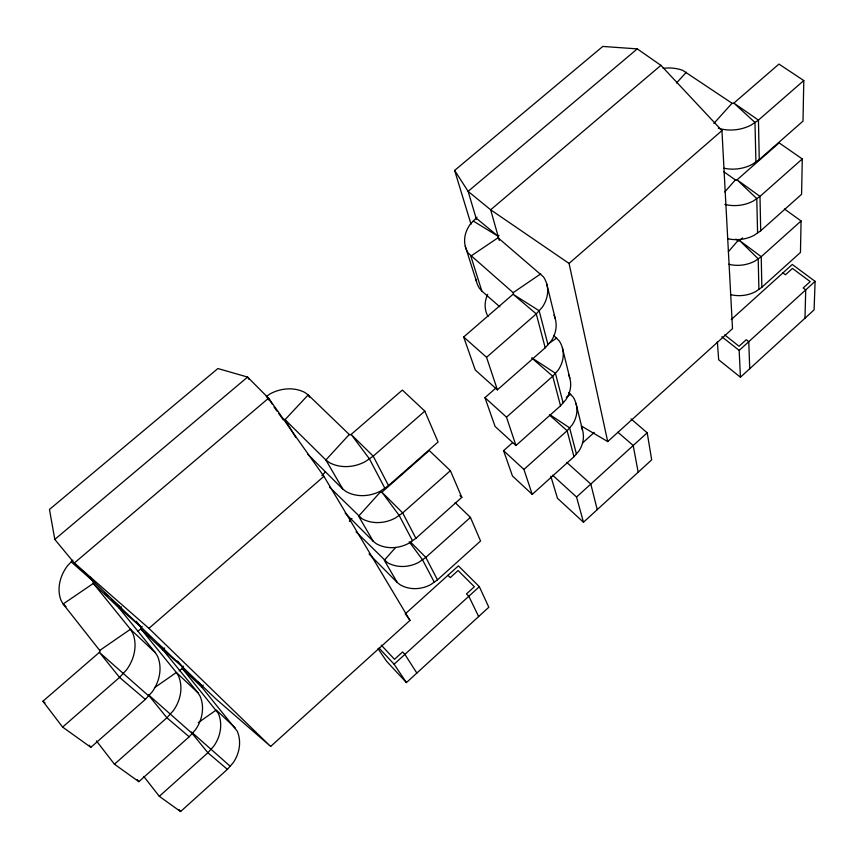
<?xml version="1.0" encoding="UTF-8"?>
<svg xmlns="http://www.w3.org/2000/svg" width="858" height="858" viewBox="0 0 858 858"><rect width="100%" height="100%" fill="white"/><g stroke="black" fill="none" stroke-linecap="round" stroke-linejoin="round"><path stroke-width="1.29" d="M784.437 208.998L801.072 220.978L800.46 252.456L761.85 287.28L755.737 291.548A29.891 24.625 -5.5 0 1 730.448 294.584M723.616 171.611L735.36 179.933A1.212 0.965 -6.9 0 0 737.065 179.837L779.118 142.857L802.273 158.955L801.587 194.305L760.703 230.781L754.225 235.264A31.66 25.526 -6.4 0 1 727.445 238.631M663.159 68.361A34.449 26.566 -10.2 0 1 682.689 70.335L732.046 103.239A1.298 1.008 -7.8 0 0 733.88 103.11L778.957 64.082L803.796 80.555L803.002 121.117L759.255 159.599L752.316 164.35A33.88 26.577 -7.3 0 1 724.066 168.243M804.986 318.2L805.716 289.897L803.163 287.988L810.199 281.596L792.46 268.436L785.445 274.764L782.936 272.898M731.252 319.551L792.277 264.468L815.1 281.37L814.092 309.877L740.433 377.22L718.661 359.759L717.374 341.688M512.569 442.685L503.582 450.686L512.473 476.008L532.239 494.38L573.981 456.724L578.978 450.933A30.352 26.695 -15.4 0 0 581.402 426.994M728.378 251.684L737.977 240.637A1.148 0.933 -6 0 0 739.596 240.551L742.567 237.902M495.956 387.998L484.963 397.662L495.066 426.426L515.958 445.527L560.531 405.791L565.872 399.699A32.293 27.853 -16 0 0 568.564 374.635M143.736 776.404L159.309 796.331L180.577 811.561L227.37 769.358L233.14 762.805A33.13 28.957 -50.2 0 0 237.258 731.209L202.102 687.505L182.379 668.629A1.233 1.062 -45.3 0 1 182.625 666.998L183.548 666.183M724.763 191.945L735.36 179.933M395.667 547.436L384.298 560.274L397.265 582.528L400.321 584.899A31.038 27.928 -29.3 0 0 430.791 584.566L437.473 579.858L480.555 541.001L470.431 517.406L455.169 502.649M476.994 217.224L470.248 224.249A35.017 28.443 -16.9 0 0 468.221 253.142L513.148 292.664A1.33 1.105 -16.7 0 1 513.063 294.251L463.674 337.012L475.246 369.98L497.404 389.843L545.216 347.801L550.954 341.355A34.513 29.086 -16.4 0 0 553.957 315.101M96.418 740.883L114.446 764.21L138.835 781.67L189.189 736.786L195.399 729.836A35.392 30.438 -48.3 0 0 200.193 696.428L198.037 692.867L163.438 650.503L140.937 628.968A1.319 1.115 -43.8 0 1 141.216 627.252L142.213 626.383M349.335 521.374L351.93 518.489M713.877 123.455L732.046 103.239M155.459 652.799L130.459 629.268L99.721 650.439A1.459 1.223 -45.5 0 1 99.389 652.348L42.9 701.254L62.613 727.091L90.862 747.318L145.345 699.409L152.091 691.988A37.999 32.046 -46.5 0 0 157.711 656.552L155.459 652.799L119.23 608.204L93.329 583.419A1.416 1.169 -42.3 0 1 93.661 581.595L89.489 576.555M321.836 475.74L325.397 471.846M349.26 434.491L325.879 459.985L342.857 489.135L346.267 491.698A35.414 30.62 -28 0 0 380.845 490.905L388.513 485.596L438.073 442.009L424.817 411.132L402.37 390.079L351.126 434.438A1.362 1.158 -27.7 0 1 349.26 434.491L308.194 394.905L304.794 392.449A36.347 30.448 -30.2 0 0 270.399 393.693L266.366 396.417L269.433 400.654M676.479 83.012L686.368 72.233M121.353 606.842L119.841 608.472L141.216 627.252L136.208 621.246M72.833 560.167L67.643 565.604A38.342 31.585 -42.3 0 0 60.982 600.268L63.127 604.011L99.721 650.439M377.992 648.627L386.561 661.228L406.424 682.582L488.813 607.25L479.343 586.69L458.408 565.872L405.276 613.845M550.815 476.211L557.464 498.273L583.472 522.232L651.683 459.856L647.2 432.797L630.995 418.897M583.472 522.232L576.544 497.029L647.2 432.797M406.424 682.582L394.101 664.21L479.343 586.69M740.433 377.22L739.167 350.418L815.1 281.37M270.656 746.449L409.995 620.409L323.906 476.34L268.586 398.187L247.587 377.07L217.889 368.532L49.474 509.459L54.794 539.414L74.303 563.009L215.379 698.444L270.656 746.449L148.906 628.356L74.303 563.009L268.586 398.187L272.05 403.893M581.252 425.954L607.7 441.58L732.518 328.668L721.943 130.609L660.917 65.358L637.29 48.885L602.799 46.439L454.633 170.42L471.031 224.206M582.475 443.018L594.219 432.443M159.309 796.331L207.915 752.756L213.899 745.999A34.277 29.719 -49.2 0 0 218.361 713.47L182.379 668.629L179.118 670.902M470.431 517.406L425.815 557.41L418.897 562.258A32.078 28.604 -28.9 0 1 387.441 562.687L356.07 531.831M532.239 494.38L523.927 469.444L567.117 430.716L572.286 424.774A31.338 27.295 -15.7 0 0 573.144 397.093L568.672 392.46M801.072 220.978L761.228 256.692L754.911 261.079A30.845 25.129 -6 0 1 728.828 264.296M415.894 538.32L461.819 497.35L450.375 470.677L429.257 450.525L381.896 492.181A1.266 1.105 -28.3 0 1 380.158 492.224L358.612 516.184L373.284 541.366L376.49 543.822A32.969 29.151 -28.6 0 0 408.783 543.296L415.894 538.32L402.692 512.912L381.896 492.181L399.142 515.379L412.473 540.712M202.102 687.505A1.19 1.04 -46.2 0 1 202.338 685.917L203.228 685.134M114.446 764.21L166.902 717.781L173.38 710.585A36.712 31.263 -47.3 0 0 178.582 676.147L176.373 672.479L140.937 628.968L137.709 631.198M515.958 445.527L506.499 417.16L552.734 376.244L558.268 369.97A33.43 28.496 -16.2 0 0 559.319 341.001L553.689 335.424M450.375 470.677L402.692 512.912L395.313 518.05A34.148 29.869 -28.3 0 1 361.926 518.693L329.461 487.065M802.273 158.955L759.995 196.396L753.303 201.019A32.733 26.051 -6.9 0 1 724.849 204.397M163.438 650.503A1.276 1.083 -44.6 0 1 163.696 648.83L164.661 647.994M62.613 727.091L119.562 677.412L126.619 669.733A39.532 32.947 -45.6 0 0 132.754 633.14L130.459 629.268L93.329 583.419L63.127 604.011L66.034 606.595M424.817 411.132L373.219 456.156L365.24 461.647A36.776 31.403 -27.7 0 1 329.397 462.612L325.879 459.985L285.049 419.669A1.351 1.126 -30.2 0 0 283.226 419.734L278.625 413.374M497.404 389.843L486.55 357.293L536.271 313.91L542.235 307.282A35.811 29.762 -16.7 0 0 543.532 276.93L498.026 237.773A1.298 1.051 -16.9 0 1 498.112 236.261L499.066 235.446M803.796 80.555L758.451 120.109L751.254 125.011A35.114 27.113 -7.8 0 1 718.296 128.207M148.906 628.356L323.906 476.34M607.7 441.58L569.047 263.417L721.943 130.609M660.917 65.358L490.658 209.792L499.292 240.422M54.794 539.414L247.587 377.07L248.992 379.333M637.29 48.885L468.103 191.355L476.437 219.283M198.262 722.64L216.248 710.006L235.189 727.831M566.291 397.286L570.667 394.24M154.504 687.708L176.373 672.479L198.037 692.867M549.195 343.211L556.703 338.041M513.148 292.664L540.755 273.852M498.026 237.773L470.838 256.124L481.842 291.076L499.839 306.832M473.262 221.021L498.112 236.261L476.061 218.029M532.024 358L555.405 373.219L563.105 402.852M549.828 414.65L569.605 427.852L576.394 453.936M569.047 263.417L490.658 209.792L468.103 191.355L454.633 170.42M42.9 701.254L45.024 702.809M735.853 239.071L737.977 240.637M724.678 334.888L739.049 346.246L746.245 339.714L748.766 341.688L749.742 368.715M721.835 336.701L739.167 350.418M145.345 699.409L119.562 677.412L99.389 652.348L148.595 695.827M189.189 736.786L166.902 717.781L148.498 695.109M227.37 769.358L207.915 752.756L192.053 733.343M192.181 733.44L148.638 694.959M230.148 766.194L191.484 732.024M617.867 432.196L633.204 445.516L638.17 472.222M531.906 358.14L552.734 376.244L560.531 405.791M71.193 561.883L93.661 581.595M104.622 593.339L107.604 595.956M111.583 599.452L119.541 606.434A1.362 1.137 -43.1 0 0 119.23 608.204M145.839 633.129L150.804 637.494M158.741 644.465L163.696 648.83M162.259 649.077L182.625 666.998L177.606 661.003M190.412 675.428L193.393 678.045M197.372 681.552L202.338 685.917M463.674 337.012L486.55 357.293M549.463 415.058L567.117 430.716L573.981 456.724M566.816 462.43L590.808 484.062L597.243 509.641M484.963 397.662L506.499 417.16M552.584 475.16L576.544 497.029M503.582 450.686L523.927 469.444M459.963 495.559L461.819 497.35M307.915 454.429L342.857 489.135M447.951 575.31L450.246 577.616L458.108 570.527L474.367 586.743L466.473 593.918L468.822 596.267L478.646 616.559M410.757 542.256L425.815 557.41L437.473 579.858M345.152 513.127L373.284 541.366M369.047 553.978L397.265 582.528M381.284 645.152L394.519 659.309L402.595 651.962L404.89 654.397L416.849 673.058M379.032 648.037L394.101 664.21M481.842 291.076L479.311 288.138A33.773 27.842 -16.7 0 1 475.986 279.065M178.979 809.523L180.577 811.561M137.237 779.611L138.835 781.67M89.253 745.227L90.862 747.318M409.18 541.752L422.479 559.738L434.255 582.121M274.034 407.014L277.102 411.25M405.373 613.963L409.995 620.409M295.796 437.483L285.049 419.669L308.194 394.905L309.47 397.19M384.813 488.148L369.38 458.794L351.126 434.438L373.219 456.156L388.513 485.596M465.293 246.3L476.447 281.445M545.216 347.801L536.271 313.91L513.063 294.251L539.146 310.725L547.983 344.691M546.771 284.019L555.255 318.683M562.387 347.801L569.798 378.067M576.05 403.614L582.582 430.276M755.909 161.883L754.986 122.469L733.88 103.11L758.451 120.109L759.255 159.599M757.582 232.936L756.777 198.616L737.065 179.837L759.995 196.396L760.703 230.781M758.901 289.339L758.193 258.805L739.596 240.551L761.228 256.692L761.85 287.28M488.02 316.559A32.733 27.306 -16.5 0 1 487.698 294.391"/></g></svg>
